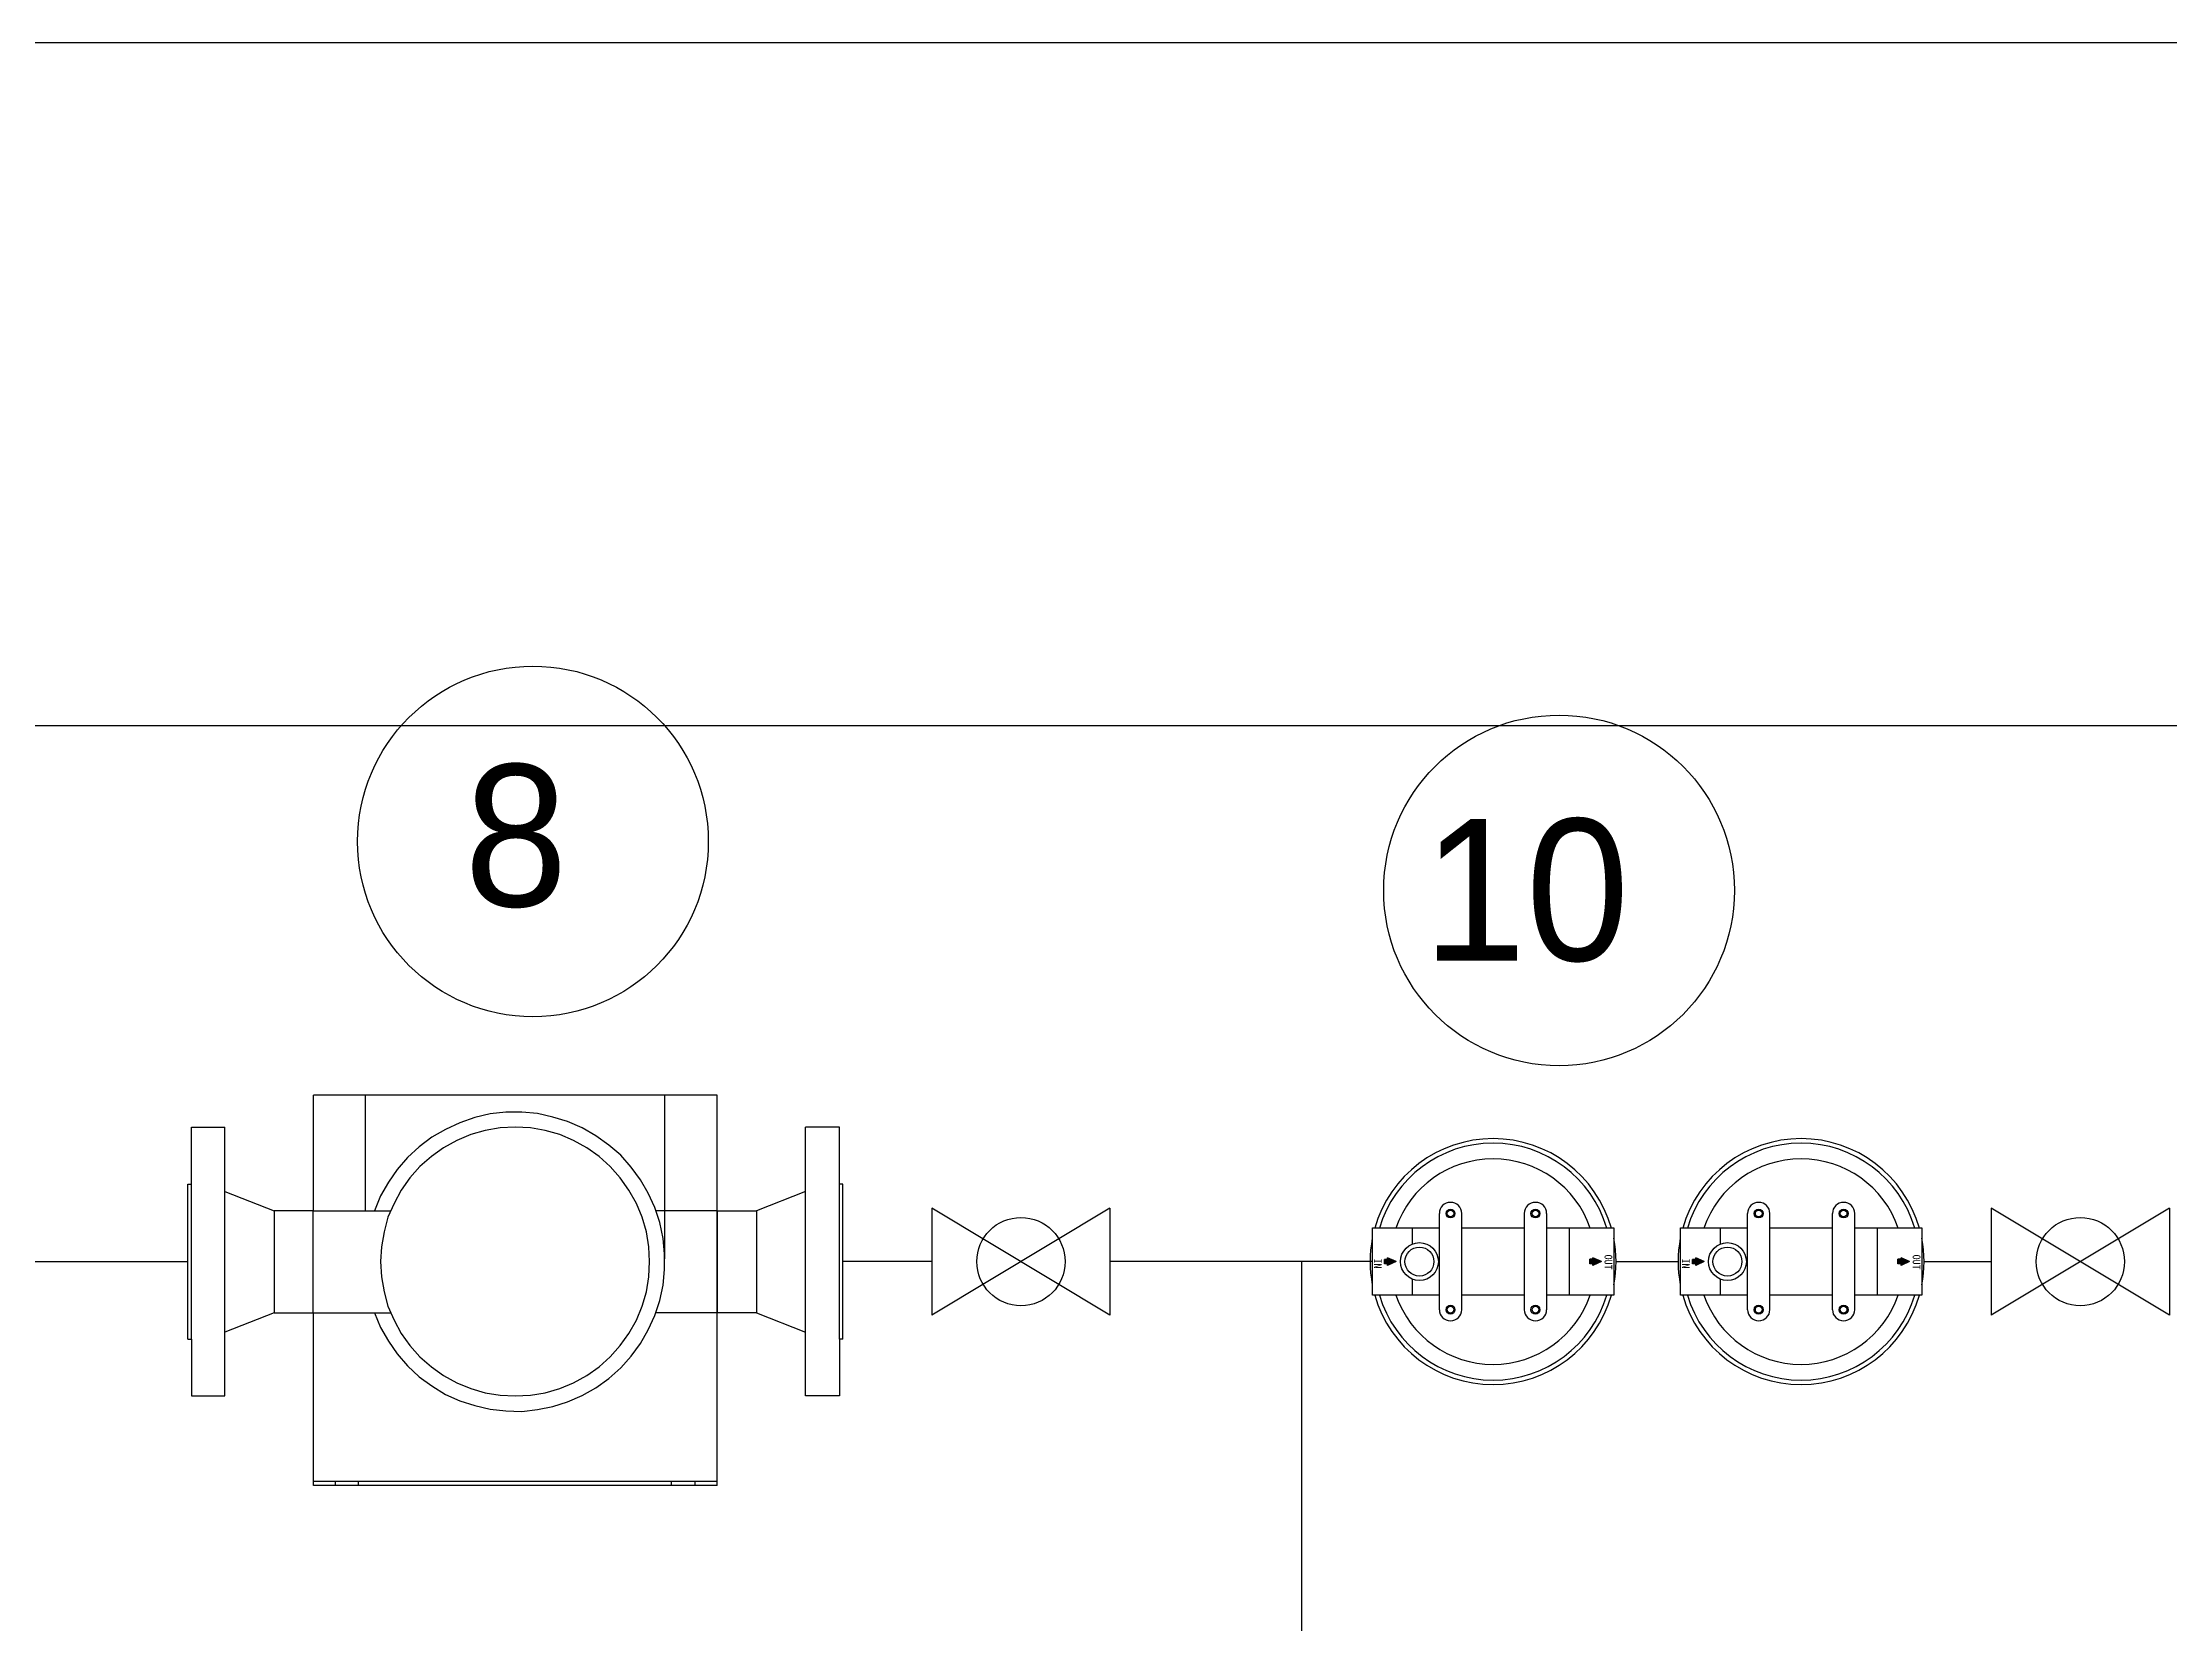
# Model space of a CAD drawing. Header units: millimetres. Extents: x 10903 to 284569, y 2319 to 62017.
# Drawn here: x 113594 to 114784, y 34812 to 35696 of the extents above; entities that cross this region are included whole.
import ezdxf

# ---------------------------------------------------------------- set-up
doc = ezdxf.new("R2010")
doc.units = ezdxf.units.MM
for name, color, linetype in [('AREA', 2, 'Continuous'), ('GC', 2, 'Continuous'), ('UTIL-RO', 4, 'Continuous'), ('장비', 8, 'Continuous')]:
    doc.layers.add(name, color=color, linetype=linetype)
doc.styles.add('돋움체', font='')
doc.styles.add('울릉도B', font='HYWULM.TTF')
doc.styles.get('돋움체').set_extended_font_data('DotumChe')

# ---------------------------------------------------------------- blocks, each defined once
blk = doc.blocks.new('RO SYSTEM')
at = {"layer": 'AREA'}
for points in [[(730.5, -569.1), (730.5, -570), (725.8, -567.8), (730.5, -565.7), (730.5, -566.6), (732.3, -566.6), (732.3, -569.1)], [(847.2, -566.5), (845.4, -566.5), (845.4, -565.7), (840.7, -567.8), (845.4, -569.9), (845.4, -569.1), (847.2, -569.1)], [(902.9, -569.1), (902.9, -570), (898.2, -567.8), (902.9, -565.7), (902.9, -566.6), (904.7, -566.6), (904.7, -569.1)], [(1019.6, -566.5), (1017.8, -566.5), (1017.8, -565.7), (1013.1, -567.8), (1017.8, -569.9), (1017.8, -569.1), (1019.6, -569.1)]]:
    blk.add_hatch(color=251, dxfattribs=at).paths.add_polyline_path(points)
blk.add_line((1272.8, -567.8), (1322.6, -567.8))
at = {"color": 1}
for centre in [(921.9, -775.5), (1495.9, -802.9)]:
    blk.add_circle(centre, 98.1, dxfattribs=at)
at = {"layer": 'AREA'}
for p, q in [((1392.9, -442.6), (1618.6, -442.6)), ((1392.9, -442.6), (1392.9, -660.9)), ((1392.9, -444.8), (1618.6, -444.8)), ((1405.2, -442.6), (1405.2, -444.8)), ((1418.4, -442.6), (1418.4, -444.8)), ((1593.4, -442.6), (1593.4, -444.8)), ((1606.4, -442.6), (1606.4, -444.8)), ((1618.6, -442.6), (1618.6, -539.1)), ((1343.4, -492.6), (1343.4, -528.4)), ((1668.2, -492.6), (1668.2, -528.4)), ((1322.6, -524.4), (1322.6, -611.2)), ((1324.5, -524.4), (1324.5, -611.2)), ((1370.9, -539.1), (1343.4, -528.4)), ((1640.7, -539.1), (1668.2, -528.4)), ((1687, -524.4), (1687, -611.2)), ((1689, -524.4), (1689, -611.2)), ((756.5, -540.9), (756.5, -594.7)), ((769, -540.9), (769, -594.7)), ((804, -540.9), (804, -594.7)), ((816.5, -540.9), (816.5, -594.7)), ((928.8, -540.9), (928.8, -594.7)), ((941.3, -540.9), (941.3, -594.7)), ((976.3, -540.9), (976.3, -594.7)), ((988.8, -540.9), (988.8, -594.7)), ((1370.9, -539.1), (1392.7, -539.1)), ((1392.9, -539.1), (1427.2, -539.1)), ((1618.6, -539.1), (1575.5, -539.1)), ((1640.7, -539.1), (1618.9, -539.1)), ((719, -549.1), (756.5, -549.1)), ((719, -586.6), (719, -549.1)), ((744, -586.6), (744, -549.1)), ((769, -549.1), (804, -549.1)), ((816.5, -549.1), (854, -549.1)), ((831.5, -549.1), (831.5, -557.9)), ((854, -549.1), (854, -586.6)), ((891.3, -549.1), (928.8, -549.1)), ((891.3, -586.6), (891.3, -549.1)), ((916.3, -586.6), (916.3, -549.1)), ((941.3, -549.1), (976.3, -549.1)), ((988.8, -549.1), (1026.3, -549.1)), ((1003.8, -549.1), (1003.8, -557.9)), ((1026.3, -549.1), (1026.3, -586.6)), ((1422.1, -569.3), (1422.1, -660.9)), ((831.5, -577.7), (831.5, -586.6)), ((1003.8, -577.7), (1003.8, -586.6)), ((756.5, -586.6), (719, -586.6)), ((804, -586.6), (769, -586.6)), ((854, -586.6), (816.5, -586.6)), ((928.8, -586.6), (891.3, -586.6)), ((976.3, -586.6), (941.3, -586.6)), ((1026.3, -586.6), (988.8, -586.6)), ((1392.9, -596.2), (1427.2, -596.2)), ((1618.6, -596.2), (1575.5, -596.2)), ((1589.5, -596.2), (1589.5, -660.9)), ((1618.6, -596.2), (1618.6, -660.9)), ((1322.6, -611.2), (1324.5, -611.2)), ((1324.5, -611.2), (1324.5, -643.1)), ((1343.4, -607), (1343.4, -643.1)), ((1668.2, -607), (1668.2, -643.1)), ((1687, -611.2), (1687, -643.1)), ((1689, -611.2), (1687, -611.2)), ((1324.5, -643.1), (1343.4, -643.1)), ((1687, -643.1), (1668.2, -643.1)), ((1392.9, -660.9), (1618.6, -660.9))]:
    blk.add_line(p, q, dxfattribs=at)
at = {"layer": 'AREA', "color": 251}
for p, q in [((725.8, -567.8), (730.5, -565.6)), ((725.8, -567.8), (730.5, -569.9)), ((730.5, -566.5), (732.3, -566.5)), ((730.5, -569.1), (732.3, -569.1)), ((732.3, -566.5), (732.3, -569.1)), ((840.7, -567.8), (845.4, -565.6)), ((840.7, -567.8), (845.4, -569.9)), ((845.4, -566.5), (847.2, -566.5)), ((845.4, -569), (847.2, -569)), ((847.2, -566.5), (847.2, -569)), ((898.2, -567.8), (902.9, -565.6)), ((898.2, -567.8), (902.9, -569.9)), ((902.9, -566.5), (904.7, -566.5)), ((902.9, -569.1), (904.7, -569.1)), ((904.7, -566.5), (904.7, -569.1)), ((1013.1, -567.8), (1017.8, -565.6)), ((1013.1, -567.8), (1017.8, -569.9)), ((1017.8, -566.5), (1019.6, -566.5)), ((1017.8, -569), (1019.6, -569)), ((1019.6, -566.5), (1019.6, -569))]:
    blk.add_line(p, q, dxfattribs=at)
at = {"layer": 'AREA'}
for points in [[(1584.6, -539.1), (1581.1, -531), (1576.7, -523.2), (1571.8, -516.1), (1566, -509.5), (1559.6, -503.4), (1552.5, -498.2), (1544.9, -493.5), (1536.8, -489.9), (1528.5, -487.2), (1519.9, -485.2), (1511.1, -484.2), (1502.2, -484), (1493.4, -485), (1484.8, -486.7), (1476.5, -489.4), (1468.4, -492.8), (1460.8, -497.2), (1453.5, -502.4), (1446.8, -508.3), (1441, -514.9), (1435.8, -522), (1431.4, -529.6), (1427.7, -537.7), (1425, -546), (1423.1, -554.6), (1422.3, -563.4), (1422.3, -572.2), (1423.1, -580.8), (1425, -589.6), (1427.7, -598), (1431.4, -606), (1435.8, -613.6), (1441, -620.7), (1446.8, -627.4), (1453.5, -633), (1460.8, -638.2), (1468.4, -642.6), (1476.5, -646.2), (1484.8, -648.7), (1493.4, -650.7), (1502.2, -651.4), (1511.1, -651.4), (1519.9, -650.4), (1528.5, -648.4), (1536.8, -645.5), (1544.9, -641.8), (1552.5, -637.4), (1559.6, -632), (1566, -626.1), (1571.8, -619.3), (1576.7, -612.2), (1581.1, -604.6), (1584.6, -596.2)], [(1322.6, -524.4), (1324.5, -524.4), (1324.5, -492.6), (1343.4, -492.6)], [(1689, -524.4), (1687, -524.4), (1687, -492.6), (1668.2, -492.6)], [(1343.4, -528.4), (1343.4, -607), (1370.9, -596.2), (1370.9, -539.1)], [(1668.2, -528.4), (1668.2, -607), (1640.7, -596.2), (1640.7, -539.1)], [(1392.7, -539.1), (1392.7, -596.2), (1370.9, -596.2)], [(1618.9, -539.1), (1618.9, -596.2), (1640.7, -596.2)]]:
    blk.add_lwpolyline(points, dxfattribs=at)
blk.add_lwpolyline([(1581.1, -567.8), (1580.7, -559.2), (1579.2, -550.9), (1577, -542.8), (1573.5, -535), (1569.6, -527.6), (1564.7, -520.8), (1559.1, -514.6), (1552.7, -509), (1545.9, -504.1), (1538.5, -499.9), (1530.7, -496.7), (1522.6, -494.3), (1514.2, -493.1), (1505.9, -492.6), (1497.3, -493.1), (1489, -494.3), (1480.9, -496.7), (1473.3, -499.9), (1465.7, -504.1), (1458.8, -509), (1452.7, -514.6), (1447.1, -520.8), (1442.2, -527.6), (1438, -535), (1434.8, -542.8), (1432.4, -550.9), (1431.1, -559.2), (1430.7, -567.8), (1431.1, -576.1), (1432.4, -584.5), (1434.8, -592.6), (1438, -600.4), (1442.2, -607.8), (1447.1, -614.6), (1452.7, -621), (1458.8, -626.6), (1465.7, -631.5), (1473.3, -635.5), (1480.9, -638.9), (1489, -641.1), (1497.3, -642.6), (1505.9, -643.1), (1514.2, -642.6), (1522.6, -641.1), (1530.7, -638.9), (1538.5, -635.5), (1545.9, -631.5), (1552.7, -626.6), (1559.1, -621), (1564.7, -614.6), (1569.6, -607.8), (1573.5, -600.4), (1577, -592.6), (1579.2, -584.5), (1580.7, -576.1)], close=True, dxfattribs=at)
at = {"layer": 'AREA', "color": 251}
for points in [[(730.5, -565.6), (730.5, -566.5)], [(730.5, -569.1), (730.5, -569.9)], [(845.4, -565.6), (845.4, -566.5)], [(845.4, -569), (845.4, -569.9)], [(902.9, -565.6), (902.9, -566.5)], [(902.9, -569.1), (902.9, -569.9)], [(1017.8, -565.6), (1017.8, -566.5)], [(1017.8, -569), (1017.8, -569.9)]]:
    blk.add_lwpolyline(points, dxfattribs=at)
at = {"layer": 'AREA'}
for centre, radius in [((762.7, -540.9), 2.5), ((762.7, -540.9), 1.88), ((810.2, -540.9), 2.5), ((810.2, -540.9), 1.88), ((935.1, -540.9), 2.5), ((935.1, -540.9), 1.88), ((982.6, -540.9), 2.5), ((982.6, -540.9), 1.88), ((827.7, -567.8), 10.6), ((1000, -567.8), 10.6), ((827.7, -567.8), 8.12), ((1000, -567.8), 8.12), ((762.7, -594.7), 2.5), ((762.7, -594.7), 1.88), ((810.2, -594.7), 2.5), ((810.2, -594.7), 1.88), ((935.1, -594.7), 2.5), ((935.1, -594.7), 1.88), ((982.6, -594.7), 2.5), ((982.6, -594.7), 1.88)]:
    blk.add_circle(centre, radius, dxfattribs=at)
for centre, radius, start, end in [((786.5, -567.8), 68.8, 15.8266, 164.1734), ((958.8, -567.8), 68.8, 15.8266, 164.1734), ((786.5, -567.8), 66.3, 16.4405, 163.5595), ((786.5, -567.8), 57.5, 19.0314, 160.9686), ((958.8, -567.8), 66.3, 16.4405, 163.5595), ((958.8, -567.8), 57.5, 19.0314, 160.9686), ((762.7, -540.9), 6.25, 0, 180), ((810.2, -540.9), 6.25, 0, 180), ((935.1, -540.9), 6.25, 0, 180), ((982.6, -540.9), 6.25, 0, 180), ((786.5, -567.8), 68.8, 169.0575, 190.9425), ((786.5, -567.8), 68.8, 349.0575, 10.9425), ((958.8, -567.8), 68.8, 169.0575, 190.9425), ((958.8, -567.8), 68.8, 349.0575, 10.9425), ((786.5, -567.8), 68.8, 195.8266, 344.1734), ((786.5, -567.8), 66.3, 196.4405, 343.5595), ((786.5, -567.8), 57.5, 199.0314, 340.9686), ((762.7, -594.7), 6.25, 180, 0), ((810.2, -594.7), 6.25, 180, 0), ((958.8, -567.8), 68.8, 195.8266, 344.1734), ((958.8, -567.8), 66.3, 196.4405, 343.5595), ((958.8, -567.8), 57.5, 199.0314, 340.9686), ((935.1, -594.7), 6.25, 180, 0), ((982.6, -594.7), 6.25, 180, 0)]:
    blk.add_arc(centre, radius, start, end, dxfattribs=at)
at = {"layer": 'GC'}
for p, q in [((580.4, -537.9), (680.2, -597.7)), ((580.4, -597.7), (680.2, -537.9)), ((580.4, -597.7), (580.4, -537.9)), ((680.2, -597.7), (680.2, -537.9)), ((1173.1, -537.9), (1272.8, -597.7)), ((1173.1, -597.7), (1272.8, -537.9)), ((1173.1, -597.7), (1173.1, -537.9)), ((1272.8, -597.7), (1272.8, -537.9))]:
    blk.add_line(p, q, dxfattribs=at)
for centre in [(630.3, -567.8), (1222.9, -567.8)]:
    blk.add_circle(centre, 24.7, dxfattribs=at)
at = {"layer": 'UTIL-RO', "linetype": 'Continuous', "lineweight": -3}
for p, q in [((1065.8, -59.4), (1065.8, -567.8)), ((717.7, -567.8), (680.2, -567.8)), ((890.1, -567.8), (855.2, -567.8)), ((1026.3, -567.8), (1173.1, -567.8)), ((1810.2, -567.8), (1689, -567.8))]:
    blk.add_line(p, q, dxfattribs=at)
at = {"layer": '장비', "color": 5}
blk.add_line((3000, -1250), (0, -1250), dxfattribs=at)
at = {"color": 1, "style": '울릉도B'}
for s, height, p in [('10', 79.35, (998.1, -736.2)), ('8', 79.4, (1534.3, -766.6))]:
    blk.add_text(s, height=height, rotation=180, dxfattribs=at).set_placement(p)
at = {"layer": 'AREA', "color": 251, "char_height": 4.3, "width": 5.454, "rotation": 90, "style": '돋움체'}
for s, insert, attachment_point in [('OUT', (724.1, -571.7), 7), ('IN', (848.8, -569.5), 1), ('OUT', (896.5, -571.7), 7), ('IN', (1021.1, -569.5), 1)]:
    blk.add_mtext(s, dxfattribs=dict(at, insert=insert, attachment_point=attachment_point))

msp = doc.modelspace()

# ---------------------------------------------------------------- linework, layer by layer
at = {"layer": 'UTIL-RO'}
msp.add_line((112615.8, 35314.3), (116752.2, 35314.3), dxfattribs=at)

# ---------------------------------------------------------------- block references
at = {"layer": '장비', "linetype": 'Continuous', "lineweight": -3, "rotation": 180}
msp.add_blockref('RO SYSTEM', (115364.7, 34446.5), dxfattribs=at)

doc.saveas('drawing.dxf')
